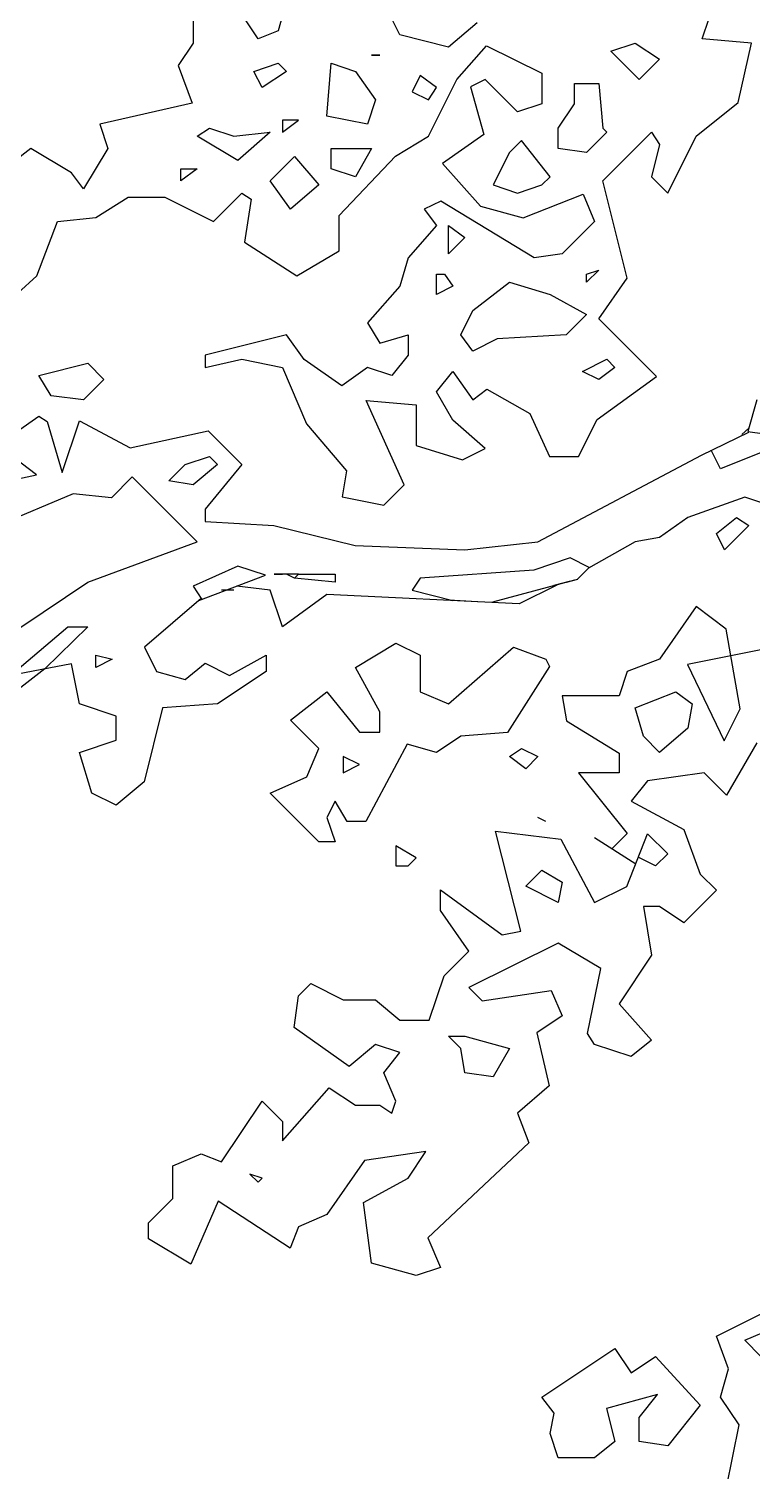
# Model space of a CAD drawing. Header units: millimetres. Extents: x 1211.91 to 1219.54, y 1029.16 to 1038.08.
# Drawn here: x 1213.241 to 1213.712, y 1034.199 to 1035.139 of the extents above; entities that cross this region are included whole.
import ezdxf

# ---------------------------------------------------------------- set-up
doc = ezdxf.new("R2010")
doc.units = ezdxf.units.MM
doc.header["$MEASUREMENT"] = 0
for name, color, linetype in [('Hojas01', 94, 'CONTINUOUS'), ('Hojas02', 62, 'CONTINUOUS'), ('Tronco', 34, 'CONTINUOUS')]:
    doc.layers.add(name, color=color, linetype=linetype)

msp = doc.modelspace()

# ---------------------------------------------------------------- linework, layer by layer
at = {"layer": 'Hojas01', "linetype": 'Continuous'}
for p, q in [((1213.67948, 1035.13224), (1213.69585, 1035.18094)), ((1213.34816, 1035.15058), (1213.34816, 1035.12946)), ((1213.34816, 1035.12946), (1213.33853, 1035.11494)), ((1213.51976, 1035.1057), (1213.53903, 1035.12762)), ((1213.53903, 1035.12762), (1213.5752, 1035.1098)), ((1213.71156, 1035.12933), (1213.67948, 1035.13224)), ((1213.70285, 1035.09066), (1213.71156, 1035.12933)), ((1213.33853, 1035.11494), (1213.3475, 1035.09026)), ((1213.50128, 1035.06874), (1213.51976, 1035.1057)), ((1213.53824, 1035.1057), (1213.52874, 1035.10095)), ((1213.55936, 1035.08458), (1213.53824, 1035.1057)), ((1213.5752, 1035.1098), (1213.5752, 1035.08986)), ((1213.52874, 1035.10095), (1213.53732, 1035.06993)), ((1213.3475, 1035.09026), (1213.28744, 1035.07666)), ((1213.5752, 1035.08986), (1213.55936, 1035.08458)), ((1213.67552, 1035.06874), (1213.70285, 1035.09066)), ((1213.28744, 1035.07666), (1213.29272, 1035.06082)), ((1213.4799, 1035.05581), (1213.50128, 1035.06874)), ((1213.53732, 1035.06993), (1213.51039, 1035.05106)), ((1213.6148, 1035.0397), (1213.64648, 1035.07138)), ((1213.64648, 1035.07138), (1213.65176, 1035.06346)), ((1213.65704, 1035.03178), (1213.67552, 1035.06874)), ((1213.24256, 1035.06082), (1213.21986, 1035.04314)), ((1213.26896, 1035.04498), (1213.24256, 1035.06082)), ((1213.29272, 1035.06082), (1213.27688, 1035.03442)), ((1213.65176, 1035.06346), (1213.64648, 1035.04234)), ((1213.4432, 1035.01726), (1213.4799, 1035.05581)), ((1213.51039, 1035.05106), (1213.53521, 1035.0232)), ((1213.27688, 1035.03442), (1213.26896, 1035.04498)), ((1213.63064, 1034.97634), (1213.6148, 1035.0397)), ((1213.64648, 1035.04234), (1213.65704, 1035.03178)), ((1213.36136, 1035.0133), (1213.37984, 1035.03178)), ((1213.37984, 1035.03178), (1213.38591, 1035.02769)), ((1213.56293, 1035.01568), (1213.602, 1035.03099)), ((1213.602, 1035.03099), (1213.60952, 1035.0133)), ((1213.2848, 1035.01594), (1213.30592, 1035.02914)), ((1213.30592, 1035.02914), (1213.32968, 1035.02914)), ((1213.32968, 1035.02914), (1213.36136, 1035.0133)), ((1213.38591, 1035.02769), (1213.38156, 1034.99984)), ((1213.50933, 1035.0265), (1213.49864, 1035.02122)), ((1213.49864, 1035.02122), (1213.50656, 1035.01066)), ((1213.57005, 1034.98954), (1213.50933, 1035.0265)), ((1213.53521, 1035.0232), (1213.56293, 1035.01568)), ((1213.24652, 1034.9778), (1213.25999, 1035.01317)), ((1213.25999, 1035.01317), (1213.2848, 1035.01594)), ((1213.4432, 1034.99416), (1213.4432, 1035.01726)), ((1213.60952, 1035.0133), (1213.5884, 1034.99218)), ((1213.50656, 1035.01066), (1213.48808, 1034.98954)), ((1213.38156, 1034.99984), (1213.41575, 1034.97793)), ((1213.41575, 1034.97793), (1213.4432, 1034.99416)), ((1213.48808, 1034.98954), (1213.4828, 1034.97106)), ((1213.5884, 1034.99218), (1213.57005, 1034.98954)), ((1213.22144, 1034.95522), (1213.24652, 1034.9778)), ((1213.61216, 1034.94994), (1213.63064, 1034.97634)), ((1213.4828, 1034.97106), (1213.46168, 1034.9473)), ((1213.46168, 1034.9473), (1213.4696, 1034.9341)), ((1213.64978, 1034.91232), (1213.61216, 1034.94994)), ((1213.40888, 1034.93938), (1213.35608, 1034.92618)), ((1213.42037, 1034.92328), (1213.40888, 1034.93938)), ((1213.4696, 1034.9341), (1213.48808, 1034.93938)), ((1213.48808, 1034.93938), (1213.48808, 1034.92618)), ((1213.35608, 1034.92618), (1213.35608, 1034.91826)), ((1213.35608, 1034.91826), (1213.37984, 1034.92354)), ((1213.37984, 1034.92354), (1213.40624, 1034.91826)), ((1213.40624, 1034.91826), (1213.42195, 1034.88157)), ((1213.44492, 1034.90625), (1213.42037, 1034.92328)), ((1213.46168, 1034.91826), (1213.44492, 1034.90625)), ((1213.47752, 1034.91298), (1213.46168, 1034.91826)), ((1213.48808, 1034.92618), (1213.47752, 1034.91298)), ((1213.50656, 1034.90242), (1213.51712, 1034.91562)), ((1213.51712, 1034.91562), (1213.53032, 1034.89714)), ((1213.61111, 1034.88434), (1213.64978, 1034.91232)), ((1213.51712, 1034.88394), (1213.50656, 1034.90242)), ((1213.53032, 1034.89714), (1213.53943, 1034.90401)), ((1213.53943, 1034.90401), (1213.56741, 1034.88817)), ((1213.48544, 1034.8417), (1213.46076, 1034.89662)), ((1213.46076, 1034.89662), (1213.49336, 1034.89384)), ((1213.49336, 1034.89384), (1213.49336, 1034.86731)), ((1213.71512, 1034.89714), (1213.70918, 1034.87642)), ((1213.22065, 1034.86758), (1213.24784, 1034.88658)), ((1213.24784, 1034.88658), (1213.25325, 1034.88302)), ((1213.25325, 1034.88302), (1213.26289, 1034.84989)), ((1213.26289, 1034.84989), (1213.27411, 1034.88342)), ((1213.27411, 1034.88342), (1213.30724, 1034.86586)), ((1213.42195, 1034.88157), (1213.44809, 1034.85081)), ((1213.53824, 1034.86546), (1213.51712, 1034.88394)), ((1213.56741, 1034.88817), (1213.58022, 1034.86018)), ((1213.59896, 1034.86018), (1213.61111, 1034.88434)), ((1213.30724, 1034.86586), (1213.35793, 1034.87682)), ((1213.35793, 1034.87682), (1213.37984, 1034.8549)), ((1213.67909, 1034.86111), (1213.70984, 1034.87602)), ((1213.70984, 1034.87866), (1213.70535, 1034.87444)), ((1213.70931, 1034.87655), (1213.73096, 1034.87338)), ((1213.24613, 1034.8483), (1213.22065, 1034.86758)), ((1213.49336, 1034.86731), (1213.52359, 1034.85807)), ((1213.52359, 1034.85807), (1213.53824, 1034.86546)), ((1213.69136, 1034.85226), (1213.68529, 1034.86428)), ((1213.73096, 1034.8681), (1213.69136, 1034.85226)), ((1213.37984, 1034.8549), (1213.35608, 1034.82586)), ((1213.58022, 1034.86018), (1213.59896, 1034.86018)), ((1213.2192, 1034.8425), (1213.24613, 1034.8483)), ((1213.30856, 1034.84698), (1213.29497, 1034.83339)), ((1213.44809, 1034.85081), (1213.44518, 1034.83392)), ((1213.27002, 1034.8359), (1213.22157, 1034.81544)), ((1213.29497, 1034.83339), (1213.27002, 1034.8359)), ((1213.44518, 1034.83392), (1213.47224, 1034.8285)), ((1213.47224, 1034.8285), (1213.48544, 1034.8417)), ((1213.72159, 1034.82903), (1213.7072, 1034.83378)), ((1213.67552, 1034.7625), (1213.65176, 1034.72818)), ((1213.69519, 1034.74772), (1213.67552, 1034.7625)), ((1213.7043, 1034.69584), (1213.69519, 1034.74772)), ((1213.72317, 1034.73531), (1213.66998, 1034.72475)), ((1213.63064, 1034.72026), (1213.62536, 1034.70442)), ((1213.65176, 1034.72818), (1213.63064, 1034.72026)), ((1213.66998, 1034.72475), (1213.69387, 1034.67512)), ((1213.62536, 1034.70442), (1213.5884, 1034.70442)), ((1213.5884, 1034.70442), (1213.59117, 1034.68806)), ((1213.69387, 1034.67512), (1213.7043, 1034.69584)), ((1213.59117, 1034.68806), (1213.62536, 1034.66707)), ((1213.71499, 1034.6738), (1213.69532, 1034.63974)), ((1213.62536, 1034.66707), (1213.62536, 1034.65426)), ((1213.62536, 1034.65426), (1213.59896, 1034.65426)), ((1213.59896, 1034.65426), (1213.63064, 1034.61466)), ((1213.64384, 1034.64898), (1213.63328, 1034.63578)), ((1213.6808, 1034.65426), (1213.64384, 1034.64898)), ((1213.69532, 1034.63974), (1213.6808, 1034.65426)), ((1213.63328, 1034.63578), (1213.6676, 1034.6173)), ((1213.6676, 1034.6173), (1213.67816, 1034.58826)), ((1213.56147, 1034.55117), (1213.54497, 1034.61612)), ((1213.54497, 1034.61612), (1213.58748, 1034.6111)), ((1213.58748, 1034.6111), (1213.60952, 1034.56978)), ((1213.60952, 1034.61202), (1213.63632, 1034.595)), ((1213.63064, 1034.61466), (1213.62087, 1034.6049)), ((1213.63051, 1034.58021), (1213.64397, 1034.61453)), ((1213.64397, 1034.61453), (1213.65704, 1034.60146)), ((1213.64912, 1034.59354), (1213.6379, 1034.59922)), ((1213.65704, 1034.60146), (1213.64912, 1034.59354)), ((1213.60952, 1034.56978), (1213.63051, 1034.58021)), ((1213.67816, 1034.58826), (1213.68872, 1034.5777)), ((1213.5092, 1034.5645), (1213.5092, 1034.57797)), ((1213.5092, 1034.57797), (1213.54933, 1034.5488)), ((1213.68872, 1034.5777), (1213.6676, 1034.55658)), ((1213.52768, 1034.5381), (1213.5092, 1034.5645)), ((1213.65176, 1034.56714), (1213.6412, 1034.56714)), ((1213.6412, 1034.56714), (1213.64648, 1034.53546)), ((1213.6676, 1034.55658), (1213.65176, 1034.56714)), ((1213.54933, 1034.5488), (1213.56147, 1034.55117)), ((1213.58576, 1034.54338), (1213.52768, 1034.51434)), ((1213.61361, 1034.52675), (1213.58576, 1034.54338)), ((1213.51158, 1034.522), (1213.52768, 1034.5381)), ((1213.64648, 1034.53546), (1213.62536, 1034.50378)), ((1213.60477, 1034.48451), (1213.61361, 1034.52675)), ((1213.4168, 1034.50906), (1213.42472, 1034.51698)), ((1213.42472, 1034.51698), (1213.44584, 1034.50642)), ((1213.50181, 1034.49322), (1213.51158, 1034.522)), ((1213.52768, 1034.51434), (1213.53639, 1034.50576)), ((1213.4139, 1034.48847), (1213.4168, 1034.50906)), ((1213.44584, 1034.50642), (1213.46696, 1034.50642)), ((1213.46696, 1034.50642), (1213.4828, 1034.49322)), ((1213.53639, 1034.50576), (1213.58127, 1034.5125)), ((1213.58127, 1034.5125), (1213.5884, 1034.49586)), ((1213.5884, 1034.49586), (1213.5719, 1034.48491)), ((1213.62536, 1034.50378), (1213.64648, 1034.48002)), ((1213.44967, 1034.463), (1213.4139, 1034.48847)), ((1213.4828, 1034.49322), (1213.50181, 1034.49322)), ((1213.46696, 1034.47738), (1213.44967, 1034.463)), ((1213.4828, 1034.4721), (1213.46696, 1034.47738)), ((1213.5719, 1034.48491), (1213.57982, 1034.45032)), ((1213.60952, 1034.47738), (1213.60477, 1034.48451)), ((1213.63328, 1034.46946), (1213.60952, 1034.47738)), ((1213.64648, 1034.48002), (1213.63328, 1034.46946)), ((1213.47224, 1034.4589), (1213.4828, 1034.4721)), ((1213.48016, 1034.44042), (1213.47224, 1034.4589)), ((1213.40624, 1034.41455), (1213.4366, 1034.44914)), ((1213.4366, 1034.44914), (1213.45376, 1034.43778)), ((1213.57982, 1034.45032), (1213.55936, 1034.4325)), ((1213.36664, 1034.40082), (1213.39304, 1034.44042)), ((1213.39304, 1034.44042), (1213.40624, 1034.42722)), ((1213.47752, 1034.4325), (1213.48016, 1034.44042)), ((1213.45376, 1034.43778), (1213.4696, 1034.43778)), ((1213.4696, 1034.43778), (1213.47752, 1034.4325)), ((1213.55936, 1034.4325), (1213.56662, 1034.41323)), ((1213.40624, 1034.42722), (1213.40624, 1034.41455)), ((1213.56662, 1034.41323), (1213.50102, 1034.35132)), ((1213.33496, 1034.39818), (1213.35344, 1034.4061)), ((1213.35344, 1034.4061), (1213.36664, 1034.40082)), ((1213.4597, 1034.40175), (1213.43528, 1034.3665)), ((1213.49957, 1034.40756), (1213.4597, 1034.40175)), ((1213.48808, 1034.39026), (1213.49957, 1034.40756)), ((1213.33496, 1034.37706), (1213.33496, 1034.39818)), ((1213.45904, 1034.37442), (1213.48808, 1034.39026)), ((1213.31912, 1034.36122), (1213.33496, 1034.37706)), ((1213.3644, 1034.37522), (1213.34658, 1034.33416)), ((1213.41126, 1034.34472), (1213.3644, 1034.37522)), ((1213.46432, 1034.33482), (1213.45904, 1034.37442)), ((1213.43528, 1034.3665), (1213.4168, 1034.35858)), ((1213.31912, 1034.35066), (1213.31912, 1034.36122)), ((1213.4168, 1034.35858), (1213.41126, 1034.34472)), ((1213.34658, 1034.33416), (1213.31912, 1034.35066)), ((1213.50102, 1034.35132), (1213.5092, 1034.33218)), ((1213.49336, 1034.3269), (1213.46432, 1034.33482)), ((1213.5092, 1034.33218), (1213.49336, 1034.3269)), ((1213.68872, 1034.2873), (1213.73057, 1034.30829)), ((1213.5752, 1034.2477), (1213.62272, 1034.27938)), ((1213.62272, 1034.27938), (1213.63328, 1034.26354)), ((1213.69664, 1034.26618), (1213.68872, 1034.2873)), ((1213.63328, 1034.26354), (1213.64912, 1034.2741)), ((1213.64912, 1034.2741), (1213.67816, 1034.24242)), ((1213.69136, 1034.2477), (1213.69664, 1034.26618)), ((1213.58312, 1034.23714), (1213.5752, 1034.2477)), ((1213.65044, 1034.24942), (1213.61731, 1034.24018)), ((1213.63856, 1034.2345), (1213.65044, 1034.24942)), ((1213.67816, 1034.24242), (1213.65704, 1034.21602)), ((1213.70351, 1034.22962), (1213.69136, 1034.2477)), ((1213.58048, 1034.22394), (1213.58312, 1034.23714)), ((1213.61731, 1034.24018), (1213.62272, 1034.21866)), ((1213.63856, 1034.21866), (1213.63856, 1034.2345)), ((1213.58576, 1034.2081), (1213.58048, 1034.22394)), ((1213.69532, 1034.18883), (1213.70351, 1034.22962)), ((1213.62272, 1034.21866), (1213.60952, 1034.2081)), ((1213.65704, 1034.21602), (1213.63856, 1034.21866)), ((1213.60952, 1034.2081), (1213.58576, 1034.2081))]:
    msp.add_line(p, q, dxfattribs=at)
msp.add_lwpolyline([(1213.58022, 1034.72343), (1213.55276, 1034.68053), (1213.5224, 1034.67802), (1213.50656, 1034.66746), (1213.48755, 1034.67288), (1213.46063, 1034.62258), (1213.44848, 1034.62258), (1213.44056, 1034.63578), (1213.43528, 1034.62522), (1213.44056, 1034.60938), (1213.43, 1034.60938), (1213.39832, 1034.64106), (1213.42208, 1034.65162), (1213.43, 1034.6701), (1213.41152, 1034.68858), (1213.43528, 1034.70706), (1213.4564, 1034.68066), (1213.4696, 1034.68066), (1213.4696, 1034.69386), (1213.45376, 1034.7229), (1213.48016, 1034.73874), (1213.496, 1034.73082), (1213.496, 1034.70706), (1213.51448, 1034.69914), (1213.55672, 1034.7361), (1213.57784, 1034.72818), (1213.58022, 1034.72343)], dxfattribs=at)
at = {"layer": 'Hojas02', "linetype": 'Continuous'}
for p, q in [((1213.41152, 1035.16642), (1213.4036, 1035.13738)), ((1213.3904, 1035.1321), (1213.37456, 1035.15586)), ((1213.4828, 1035.13474), (1213.47752, 1035.1453)), ((1213.4036, 1035.13738), (1213.3904, 1035.1321)), ((1213.51448, 1035.12682), (1213.4828, 1035.13474)), ((1213.53296, 1035.14266), (1213.51448, 1035.12682)), ((1213.62008, 1035.12418), (1213.63592, 1035.12946)), ((1213.63856, 1035.1057), (1213.62008, 1035.12418)), ((1213.63592, 1035.12946), (1213.65176, 1035.1189)), ((1213.38776, 1035.11098), (1213.4036, 1035.11626)), ((1213.4036, 1035.11626), (1213.40888, 1035.11098)), ((1213.43528, 1035.08194), (1213.43792, 1035.11626)), ((1213.43792, 1035.11626), (1213.45376, 1035.11098)), ((1213.4696, 1035.12154), (1213.46432, 1035.12154)), ((1213.46432, 1035.12154), (1213.4696, 1035.12154)), ((1213.65176, 1035.1189), (1213.63856, 1035.1057)), ((1213.39304, 1035.10042), (1213.38776, 1035.11098)), ((1213.40888, 1035.11098), (1213.39304, 1035.10042)), ((1213.45376, 1035.11098), (1213.46696, 1035.0925)), ((1213.496, 1035.10834), (1213.49072, 1035.09778)), ((1213.50656, 1035.10042), (1213.496, 1035.10834)), ((1213.49072, 1035.09778), (1213.50128, 1035.0925)), ((1213.50128, 1035.0925), (1213.50656, 1035.10042)), ((1213.59632, 1035.08986), (1213.59632, 1035.10306)), ((1213.59632, 1035.10306), (1213.61216, 1035.10306)), ((1213.61216, 1035.10306), (1213.6148, 1035.07402)), ((1213.46696, 1035.0925), (1213.46168, 1035.07666)), ((1213.58576, 1035.07402), (1213.59632, 1035.08986)), ((1213.4168, 1035.0793), (1213.40624, 1035.0793)), ((1213.40624, 1035.0793), (1213.40624, 1035.07138)), ((1213.40624, 1035.07138), (1213.4168, 1035.0793)), ((1213.46168, 1035.07666), (1213.43528, 1035.08194)), ((1213.3508, 1035.06874), (1213.35872, 1035.07402)), ((1213.3772, 1035.0529), (1213.3508, 1035.06874)), ((1213.35872, 1035.07402), (1213.37456, 1035.06874)), ((1213.37456, 1035.06874), (1213.39832, 1035.07138)), ((1213.39832, 1035.07138), (1213.3772, 1035.0529)), ((1213.58576, 1035.06082), (1213.58576, 1035.07402)), ((1213.61744, 1035.07138), (1213.60424, 1035.05818)), ((1213.6148, 1035.07402), (1213.61744, 1035.07138)), ((1213.43792, 1035.04762), (1213.43792, 1035.06082)), ((1213.43792, 1035.06082), (1213.46432, 1035.06082)), ((1213.46432, 1035.06082), (1213.45376, 1035.04234)), ((1213.562, 1035.0661), (1213.55408, 1035.05818)), ((1213.58048, 1035.04234), (1213.562, 1035.0661)), ((1213.60424, 1035.05818), (1213.58576, 1035.06082)), ((1213.39832, 1035.0397), (1213.41416, 1035.05554)), ((1213.41416, 1035.05554), (1213.43, 1035.03706)), ((1213.55408, 1035.05818), (1213.54352, 1035.03706)), ((1213.3508, 1035.04762), (1213.34024, 1035.0397)), ((1213.34024, 1035.0397), (1213.34024, 1035.04762)), ((1213.34024, 1035.04762), (1213.3508, 1035.04762)), ((1213.41152, 1035.02122), (1213.39832, 1035.0397)), ((1213.45376, 1035.04234), (1213.43792, 1035.04762)), ((1213.5752, 1035.03706), (1213.58048, 1035.04234)), ((1213.43, 1035.03706), (1213.41152, 1035.02122)), ((1213.54352, 1035.03706), (1213.55936, 1035.03178)), ((1213.55936, 1035.03178), (1213.5752, 1035.03706)), ((1213.51448, 1034.99218), (1213.51448, 1035.01066)), ((1213.51448, 1035.01066), (1213.52504, 1035.00274)), ((1213.52504, 1035.00274), (1213.51448, 1034.99218)), ((1213.50656, 1034.96578), (1213.50656, 1034.97898)), ((1213.50656, 1034.97898), (1213.51184, 1034.97898)), ((1213.51184, 1034.97898), (1213.51712, 1034.97106)), ((1213.61216, 1034.98162), (1213.60424, 1034.9737)), ((1213.60424, 1034.97898), (1213.61216, 1034.98162)), ((1213.60424, 1034.9737), (1213.60424, 1034.97898)), ((1213.51712, 1034.97106), (1213.50656, 1034.96578)), ((1213.53032, 1034.95522), (1213.55408, 1034.9737)), ((1213.55408, 1034.9737), (1213.58048, 1034.96578)), ((1213.58048, 1034.96578), (1213.60424, 1034.95258)), ((1213.5224, 1034.93938), (1213.53032, 1034.95522)), ((1213.60424, 1034.95258), (1213.59104, 1034.93938)), ((1213.53032, 1034.92882), (1213.5224, 1034.93938)), ((1213.54616, 1034.93674), (1213.53032, 1034.92882)), ((1213.59104, 1034.93938), (1213.54616, 1034.93674)), ((1213.24784, 1034.91298), (1213.27952, 1034.9209)), ((1213.27952, 1034.9209), (1213.29008, 1034.91034)), ((1213.6016, 1034.91562), (1213.61744, 1034.92354)), ((1213.62272, 1034.91826), (1213.61216, 1034.91034)), ((1213.61744, 1034.92354), (1213.62272, 1034.91826)), ((1213.25576, 1034.89978), (1213.24784, 1034.91298)), ((1213.29008, 1034.91034), (1213.27688, 1034.89714)), ((1213.61216, 1034.91034), (1213.6016, 1034.91562)), ((1213.27688, 1034.89714), (1213.25576, 1034.89978)), ((1213.33232, 1034.84434), (1213.34288, 1034.8549)), ((1213.34288, 1034.8549), (1213.35872, 1034.86018)), ((1213.364, 1034.8549), (1213.34816, 1034.8417)), ((1213.35872, 1034.86018), (1213.364, 1034.8549)), ((1213.34816, 1034.8417), (1213.33232, 1034.84434)), ((1213.68872, 1034.81002), (1213.70192, 1034.82058)), ((1213.70984, 1034.8153), (1213.694, 1034.79946)), ((1213.70192, 1034.82058), (1213.70984, 1034.8153)), ((1213.694, 1034.79946), (1213.68872, 1034.81002)), ((1213.63592, 1034.6965), (1213.66232, 1034.70706)), ((1213.66232, 1034.70706), (1213.67288, 1034.69914)), ((1213.6412, 1034.67802), (1213.63592, 1034.6965)), ((1213.67288, 1034.69914), (1213.67024, 1034.6833)), ((1213.67024, 1034.6833), (1213.65176, 1034.66746)), ((1213.65176, 1034.66746), (1213.6412, 1034.67802)), ((1213.4564, 1034.65954), (1213.44584, 1034.66482)), ((1213.44584, 1034.66482), (1213.44584, 1034.65426)), ((1213.55408, 1034.66482), (1213.562, 1034.6701)), ((1213.56464, 1034.6569), (1213.55408, 1034.66482)), ((1213.562, 1034.6701), (1213.57256, 1034.66482)), ((1213.57256, 1034.66482), (1213.56464, 1034.6569)), ((1213.44584, 1034.65426), (1213.4564, 1034.65954)), ((1213.57784, 1034.62258), (1213.57256, 1034.62522)), ((1213.49336, 1034.59882), (1213.48016, 1034.60674)), ((1213.48016, 1034.60674), (1213.48016, 1034.59354)), ((1213.48808, 1034.59354), (1213.49336, 1034.59882)), ((1213.48016, 1034.59354), (1213.48808, 1034.59354)), ((1213.56464, 1034.58034), (1213.5752, 1034.5909)), ((1213.5752, 1034.5909), (1213.5884, 1034.58298)), ((1213.58576, 1034.56978), (1213.56464, 1034.58034)), ((1213.5884, 1034.58298), (1213.58576, 1034.56978)), ((1213.5224, 1034.47474), (1213.51448, 1034.48266)), ((1213.51448, 1034.48266), (1213.52504, 1034.48266)), ((1213.52504, 1034.48266), (1213.55408, 1034.47474)), ((1213.52504, 1034.4589), (1213.5224, 1034.47474)), ((1213.55408, 1034.47474), (1213.54352, 1034.45626)), ((1213.54352, 1034.45626), (1213.52504, 1034.4589)), ((1213.39304, 1034.39026), (1213.38512, 1034.3929)), ((1213.38512, 1034.3929), (1213.3904, 1034.38762)), ((1213.3904, 1034.38762), (1213.39304, 1034.39026)), ((1213.7072, 1034.28466), (1213.72568, 1034.29258)), ((1213.71776, 1034.2741), (1213.7072, 1034.28466))]:
    msp.add_line(p, q, dxfattribs=at)
at = {"layer": 'Tronco', "linetype": 'Continuous'}
for p, q in [((1213.57256, 1034.80474), (1213.67909, 1034.86111)), ((1213.3508, 1034.80474), (1213.30856, 1034.84698)), ((1213.7072, 1034.83378), (1213.67024, 1034.82058)), ((1213.35608, 1034.82586), (1213.35608, 1034.81794)), ((1213.35608, 1034.81794), (1213.4007, 1034.8153)), ((1213.4007, 1034.8153), (1213.45363, 1034.80224)), ((1213.67024, 1034.82058), (1213.65176, 1034.80738)), ((1213.27952, 1034.77834), (1213.3508, 1034.80474)), ((1213.52504, 1034.79946), (1213.57256, 1034.80474)), ((1213.63592, 1034.80474), (1213.60556, 1034.78758)), ((1213.65176, 1034.80738), (1213.63592, 1034.80474)), ((1213.45363, 1034.80224), (1213.52504, 1034.79946)), ((1213.56992, 1034.78626), (1213.496, 1034.78098)), ((1213.59368, 1034.79418), (1213.56992, 1034.78626)), ((1213.60596, 1034.78798), (1213.59368, 1034.79418)), ((1213.60596, 1034.78798), (1213.59817, 1034.78019)), ((1213.22118, 1034.73927), (1213.27952, 1034.77834)), ((1213.40624, 1034.78362), (1213.40096, 1034.78362)), ((1213.40096, 1034.78362), (1213.40624, 1034.78362)), ((1213.40888, 1034.78362), (1213.40624, 1034.78362)), ((1213.4168, 1034.78362), (1213.40888, 1034.78362)), ((1213.41416, 1034.78098), (1213.40888, 1034.78362)), ((1213.4168, 1034.78362), (1213.41416, 1034.78098)), ((1213.44056, 1034.77834), (1213.41416, 1034.78098)), ((1213.4168, 1034.78362), (1213.44056, 1034.78362)), ((1213.44056, 1034.78362), (1213.44056, 1034.77834)), ((1213.496, 1034.78098), (1213.49072, 1034.77306)), ((1213.59645, 1034.77966), (1213.54299, 1034.76528)), ((1213.59289, 1034.77874), (1213.58299, 1034.7761)), ((1213.59843, 1034.78019), (1213.59104, 1034.77821)), ((1213.37456, 1034.77306), (1213.36664, 1034.77306)), ((1213.49072, 1034.77306), (1213.51712, 1034.76646)), ((1213.53296, 1034.76567), (1213.51461, 1034.7666)), ((1213.2848, 1034.7229), (1213.2848, 1034.73082)), ((1213.2848, 1034.73082), (1213.29536, 1034.72818)), ((1213.29536, 1034.72818), (1213.2848, 1034.7229))]:
    msp.add_line(p, q, dxfattribs=at)
for points in [[(1213.35186, 1034.76646), (1213.39529, 1034.78283), (1213.3772, 1034.7889), (1213.34816, 1034.7757), (1213.35384, 1034.76712)], [(1213.35344, 1034.76778), (1213.31648, 1034.7361), (1213.3244, 1034.72026), (1213.34288, 1034.71498), (1213.35608, 1034.72554), (1213.37192, 1034.71762), (1213.39568, 1034.73082), (1213.39568, 1034.72026), (1213.364, 1034.69914), (1213.32823, 1034.69664), (1213.31622, 1034.64832), (1213.298, 1034.63314), (1213.28216, 1034.64106), (1213.27424, 1034.66746), (1213.298, 1034.67538), (1213.298, 1034.69122), (1213.27424, 1034.69914), (1213.26909, 1034.72515), (1213.22936, 1034.71762), (1213.26659, 1034.7493), (1213.27952, 1034.7493), (1213.25173, 1034.72186)], [(1213.58484, 1034.7765), (1213.56042, 1034.76435), (1213.43528, 1034.77042), (1213.40624, 1034.7493), (1213.39832, 1034.77306), (1213.37654, 1034.77584)], [(1213.25173, 1034.72186), (1213.17128, 1034.65954), (1213.14765, 1034.59882), (1213.13181, 1034.50669), (1213.07769, 1034.43541), (1212.93896, 1034.33311), (1212.93896, 1034.3269), (1212.94926, 1034.34063)]]:
    msp.add_lwpolyline(points, dxfattribs=at)

doc.saveas('drawing.dxf')
